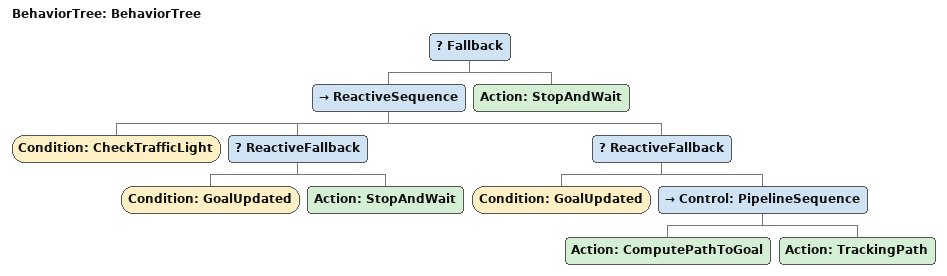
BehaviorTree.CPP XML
<?xml version="1.0"?>
<root main_tree_to_execute="BehaviorTree">
    <BehaviorTree ID="BehaviorTree">
        <Fallback>
            <ReactiveSequence>
                <Condition ID="CheckTrafficLight"/>
                <ReactiveFallback>
                    <Condition ID="GoalUpdated"/>
                    <Action ID="StopAndWait"/>
                </ReactiveFallback>
                <ReactiveFallback>
                    <Condition ID="GoalUpdated"/>
                    <Control ID="PipelineSequence">
                        <Action ID="ComputePathToGoal"/>
                        <Action ID="TrackingPath"/>
                    </Control>
                </ReactiveFallback>
            </ReactiveSequence>
            <Action ID="StopAndWait"/>
        </Fallback>
    </BehaviorTree>
</root>
